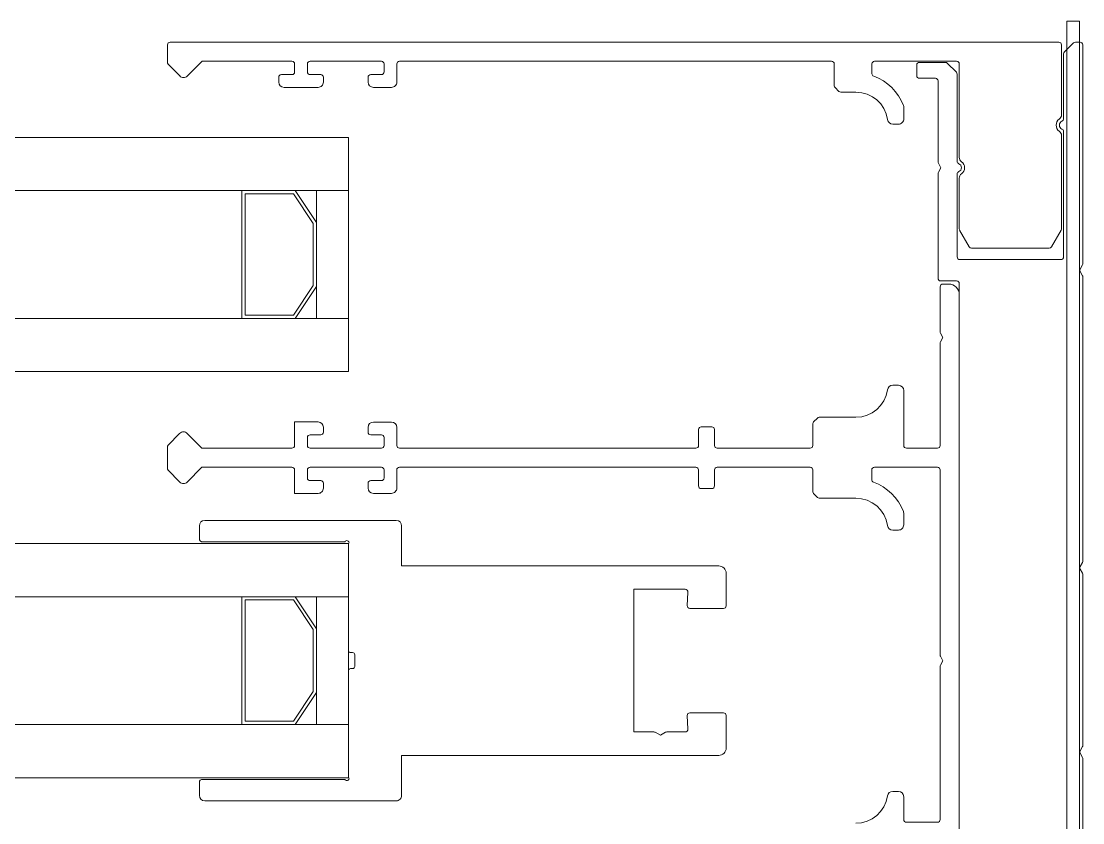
# Model space of a CAD drawing. Header units: centimetres. Extents: x 394264 to 551709, y 50011 to 59011.
# Drawn here: x 518497.53 to 518507.51, y 52343.84 to 52351.37 of the extents above; entities that cross this region are included whole.
import ezdxf
from ezdxf.enums import TextEntityAlignment as Align

# ---------------------------------------------------------------- set-up
doc = ezdxf.new("R2010")
doc.units = ezdxf.units.CM
doc.layers.get('0').update_dxf_attribs({"lineweight": 9})
for name, color, linetype, lineweight in [('0-KRCN-MİMARİ-220526', 8, 'Continuous', 9), ('A_Pencere Doğrama-Ex', 140, 'Continuous', 15), ('M00_Mahal_No$0$MH_Alan', 51, 'Continuous', 9), ('PN_Aluminyum', 150, 'Continuous', 15)]:
    doc.layers.add(name, color=color, linetype=linetype, lineweight=lineweight)
doc.styles.add('M00_Mahal_No$0$Kalin01', font='swissk.ttf')
doc.styles.add('M00_Mahal_No$0$Normal', font='swiss.ttf')
doc.styles.add('MAHAL', font='swissc.ttf')

# ---------------------------------------------------------------- blocks, each defined once
blk = doc.blocks.new('1_etap')
at = {"color": 8}
for p, q in [((1341.4, 31.6144), (1341.4, 31.7787)), ((1341.4, 31.6144), (1341.4, 31.7787)), ((1341.425, 31.8037), (1349.775, 31.8037)), ((1341.425, 31.8037), (1349.775, 31.8037)), ((1349.8, 31.7787), (1349.8, 31.1212)), ((1349.8, 31.7787), (1349.8, 31.1212)), ((1349.8273, 31.7111), (1349.9127, 31.7964)), ((1349.8273, 31.7111), (1349.9127, 31.7964)), ((1349.9304, 31.8037), (1349.975, 31.8037)), ((1349.9304, 31.8037), (1349.975, 31.8037)), ((1350, 31.7787), (1350, 29.7234)), ((1350, 31.7787), (1350, 29.7234)), ((1341.7247, 31.6238), (1341.586, 31.4851)), ((1341.7247, 31.6238), (1341.586, 31.4851)), ((1342.57, 31.6238), (1341.7247, 31.6238)), ((1342.57, 31.6238), (1341.7247, 31.6238)), ((1343.41, 31.6237), (1342.74, 31.6237)), ((1343.41, 31.6237), (1342.74, 31.6237)), ((1347.64, 31.6237), (1343.58, 31.6237)), ((1347.64, 31.6237), (1343.58, 31.6237)), ((1348.815, 31.6237), (1348.0441, 31.6237)), ((1348.815, 31.6237), (1348.0441, 31.6237)), ((1349.82, 31.0845), (1349.82, 31.6934)), ((1349.82, 31.0845), (1349.82, 31.6934)), ((1341.5147, 31.4857), (1341.407, 31.597)), ((1341.5147, 31.4857), (1341.407, 31.597)), ((1342.595, 31.5233), (1342.595, 31.5988)), ((1342.595, 31.5233), (1342.595, 31.5988)), ((1342.715, 31.5987), (1342.715, 31.5237)), ((1342.715, 31.5987), (1342.715, 31.5237)), ((1343.435, 31.5237), (1343.435, 31.5987)), ((1343.435, 31.5237), (1343.435, 31.5987)), ((1343.555, 31.5987), (1343.555, 31.4287)), ((1343.555, 31.5987), (1343.555, 31.4287)), ((1347.665, 31.394), (1347.665, 31.5987)), ((1347.665, 31.394), (1347.665, 31.5987)), ((1348.0191, 31.5987), (1348.0191, 31.5074)), ((1348.0191, 31.5987), (1348.0191, 31.5074)), ((1348.44, 31.4887), (1348.44, 31.5887)), ((1348.44, 31.4887), (1348.44, 31.5887)), ((1348.465, 31.6137), (1348.7096, 31.6137)), ((1348.465, 31.6137), (1348.7096, 31.6137)), ((1348.7273, 31.6064), (1348.8127, 31.5211)), ((1348.7273, 31.6064), (1348.8127, 31.5211)), ((1348.84, 30.7212), (1348.84, 31.5987)), ((1348.84, 30.7212), (1348.84, 31.5987)), ((1342.445, 31.4287), (1342.445, 31.4733)), ((1342.445, 31.4287), (1342.445, 31.4733)), ((1342.47, 31.4983), (1342.57, 31.4983)), ((1342.47, 31.4983), (1342.57, 31.4983)), ((1342.74, 31.4987), (1342.84, 31.4987)), ((1342.74, 31.4987), (1342.84, 31.4987)), ((1342.865, 31.4737), (1342.865, 31.4287)), ((1342.865, 31.4737), (1342.865, 31.4287)), ((1343.285, 31.4287), (1343.285, 31.4737)), ((1343.285, 31.4287), (1343.285, 31.4737)), ((1343.31, 31.4987), (1343.41, 31.4987)), ((1343.31, 31.4987), (1343.41, 31.4987)), ((1348.615, 31.4637), (1348.465, 31.4637)), ((1348.615, 31.4637), (1348.465, 31.4637)), ((1348.64, 30.6777), (1348.64, 31.4387)), ((1348.64, 30.6777), (1348.64, 31.4387)), ((1348.82, 31.5034), (1348.82, 30.6845)), ((1348.82, 31.5034), (1348.82, 30.6845)), ((1342.815, 31.3787), (1342.495, 31.3787)), ((1342.815, 31.3787), (1342.495, 31.3787)), ((1343.505, 31.3787), (1343.335, 31.3787)), ((1343.505, 31.3787), (1343.335, 31.3787)), ((1347.7077, 31.341), (1347.6723, 31.3763)), ((1347.7077, 31.341), (1347.6723, 31.3763)), ((1347.8691, 31.3337), (1347.7254, 31.3337)), ((1347.8691, 31.3337), (1347.7254, 31.3337)), ((1348.3191, 31.1915), (1348.3191, 31.0837)), ((1348.3191, 31.1915), (1348.3191, 31.0837)), ((1348.2691, 31.0337), (1348.2155, 31.0337)), ((1348.2691, 31.0337), (1348.2155, 31.0337)), ((1349.8, 30.9263), (1349.8, 30.0487)), ((1349.8, 30.9263), (1349.8, 30.0487)), ((1349.82, 29.7857), (1349.82, 30.9645)), ((1349.82, 29.7857), (1349.82, 30.9645)), ((1348.665, 30.6245), (1348.6429, 30.666)), ((1348.665, 30.6245), (1348.6429, 30.666)), ((1348.6429, 30.583), (1348.665, 30.6245)), ((1348.6429, 30.583), (1348.665, 30.6245)), ((1348.64, 29.5857), (1348.64, 30.5712)), ((1348.64, 29.5857), (1348.64, 30.5712)), ((1348.82, 30.5645), (1348.82, 29.7857)), ((1348.82, 30.5645), (1348.82, 29.7857)), ((1348.84, 30.0487), (1348.84, 30.5263)), ((1348.84, 30.0487), (1348.84, 30.5263)), ((1348.9328, 29.8812), (1348.8433, 30.0362)), ((1348.9328, 29.8812), (1348.8433, 30.0362)), ((1349.7967, 30.0362), (1349.7072, 29.8812)), ((1349.7967, 30.0362), (1349.7072, 29.8812)), ((1349.6856, 29.8687), (1348.9544, 29.8687)), ((1349.6856, 29.8687), (1348.9544, 29.8687)), ((1348.845, 29.7607), (1349.795, 29.7607)), ((1348.845, 29.7607), (1349.795, 29.7607)), ((1349.9971, 29.7117), (1349.9762, 29.6725)), ((1349.9971, 29.7117), (1349.9762, 29.6725)), ((1349.9762, 29.649), (1349.9971, 29.6098)), ((1349.9762, 29.649), (1349.9971, 29.6098)), ((1348.815, 29.5607), (1348.665, 29.5607)), ((1348.815, 29.5607), (1348.665, 29.5607)), ((1348.74, 29.5309), (1348.685, 29.5309)), ((1348.74, 29.5309), (1348.685, 29.5309)), ((1348.84, 24.0302), (1348.84, 29.5357)), ((1348.84, 24.0302), (1348.84, 29.5357)), ((1350, 29.5981), (1350, 26.9277)), ((1350, 29.5981), (1350, 26.9277)), ((1348.66, 29.5059), (1348.66, 29.0822)), ((1348.66, 29.5059), (1348.66, 29.0822)), ((1348.84, 24.204), (1348.84, 29.4309)), ((1348.84, 24.204), (1348.84, 29.4309)), ((1348.6629, 29.0705), (1348.685, 29.029)), ((1348.6629, 29.0705), (1348.685, 29.029)), ((1348.685, 29.029), (1348.6629, 28.9875)), ((1348.685, 29.029), (1348.6629, 28.9875)), ((1348.66, 28.9757), (1348.66, 28.015)), ((1348.66, 28.9757), (1348.66, 28.015)), ((1348.2681, 28.58), (1348.2145, 28.58)), ((1348.2681, 28.58), (1348.2145, 28.58)), ((1348.3181, 28.015), (1348.3181, 28.53)), ((1348.3181, 28.015), (1348.3181, 28.53)), ((1342.815, 28.2356), (1342.5946, 28.2356)), ((1342.5946, 28.2356), (1342.5946, 28.0151)), ((1342.815, 28.2356), (1342.5946, 28.2356)), ((1342.5946, 28.2356), (1342.5946, 28.0151)), ((1343.505, 28.235), (1343.335, 28.235)), ((1343.505, 28.235), (1343.335, 28.235)), ((1347.5067, 28.2727), (1347.4713, 28.2373)), ((1347.5067, 28.2727), (1347.4713, 28.2373)), ((1347.8681, 28.28), (1347.5244, 28.28)), ((1347.8681, 28.28), (1347.5244, 28.28)), ((1341.5142, 28.1282), (1341.4066, 28.0169)), ((1341.5142, 28.1282), (1341.4066, 28.0169)), ((1341.7244, 27.9899), (1341.5855, 28.1288)), ((1341.7244, 27.9899), (1341.5855, 28.1288)), ((1342.865, 28.1401), (1342.865, 28.1856)), ((1342.865, 28.1401), (1342.865, 28.1856)), ((1343.285, 28.185), (1343.285, 28.1401)), ((1343.285, 28.185), (1343.285, 28.1401)), ((1343.555, 28.015), (1343.555, 28.185)), ((1343.555, 28.015), (1343.555, 28.185)), ((1346.39, 28.165), (1346.39, 28.015)), ((1346.39, 28.165), (1346.39, 28.015)), ((1346.515, 28.19), (1346.415, 28.19)), ((1346.515, 28.19), (1346.415, 28.19)), ((1346.54, 28.015), (1346.54, 28.165)), ((1346.54, 28.015), (1346.54, 28.165)), ((1347.464, 28.2196), (1347.464, 28.015)), ((1347.464, 28.2196), (1347.464, 28.015)), ((1342.715, 28.015), (1342.715, 28.0901)), ((1342.715, 28.015), (1342.715, 28.0901)), ((1342.74, 28.1151), (1342.84, 28.1151)), ((1342.74, 28.1151), (1342.84, 28.1151)), ((1343.31, 28.1151), (1343.41, 28.1151)), ((1343.31, 28.1151), (1343.41, 28.1151)), ((1343.435, 28.0901), (1343.435, 28.015)), ((1343.435, 28.0901), (1343.435, 28.015)), ((1341.3996, 27.9995), (1341.3996, 27.8006)), ((1341.3996, 27.9995), (1341.3996, 27.8006)), ((1342.5696, 27.9901), (1341.7244, 27.9899)), ((1342.5696, 27.9901), (1341.7244, 27.9899)), ((1343.41, 27.99), (1342.74, 27.99)), ((1343.41, 27.99), (1342.74, 27.99)), ((1346.365, 27.99), (1343.58, 27.99)), ((1346.365, 27.99), (1343.58, 27.99)), ((1347.439, 27.99), (1346.565, 27.99)), ((1347.439, 27.99), (1346.565, 27.99)), ((1348.635, 27.99), (1348.3431, 27.99)), ((1348.635, 27.99), (1348.3431, 27.99)), ((1341.4066, 27.7832), (1341.5142, 27.6719)), ((1341.4066, 27.7832), (1341.5142, 27.6719)), ((1341.5855, 27.6713), (1341.7244, 27.8101)), ((1341.5855, 27.6713), (1341.7244, 27.8101)), ((1342.5696, 27.8101), (1341.7244, 27.8101)), ((1342.5696, 27.8101), (1341.7244, 27.8101)), ((1342.5946, 27.5646), (1342.5946, 27.7851)), ((1342.5946, 27.5646), (1342.5946, 27.7851)), ((1342.7146, 27.785), (1342.7146, 27.7096)), ((1342.7146, 27.785), (1342.7146, 27.7096)), ((1343.4096, 27.81), (1342.7396, 27.81)), ((1343.4096, 27.81), (1342.7396, 27.81)), ((1343.4346, 27.7096), (1343.4346, 27.785)), ((1343.4346, 27.7096), (1343.4346, 27.785)), ((1343.5546, 27.7851), (1343.5546, 27.615)), ((1343.5546, 27.7851), (1343.5546, 27.615)), ((1346.3646, 27.8101), (1343.5796, 27.8101)), ((1346.3646, 27.8101), (1343.5796, 27.8101)), ((1346.3896, 27.6351), (1346.3896, 27.7851)), ((1346.3896, 27.6351), (1346.3896, 27.7851)), ((1346.5396, 27.7851), (1346.5396, 27.6351)), ((1346.5396, 27.7851), (1346.5396, 27.6351)), ((1347.4386, 27.8101), (1346.5646, 27.8101)), ((1347.4386, 27.8101), (1346.5646, 27.8101)), ((1347.4636, 27.5803), (1347.4636, 27.7851)), ((1347.4636, 27.5803), (1347.4636, 27.7851)), ((1348.0176, 27.785), (1348.0176, 27.6937)), ((1348.0176, 27.785), (1348.0176, 27.6937)), ((1348.6346, 27.8101), (1348.0426, 27.81)), ((1348.6346, 27.8101), (1348.0426, 27.81)), ((1348.6596, 26.0461), (1348.6596, 27.7851)), ((1348.6596, 26.0461), (1348.6596, 27.7851)), ((1342.7396, 27.6846), (1342.8396, 27.6846)), ((1342.7396, 27.6846), (1342.8396, 27.6846)), ((1342.8646, 27.6596), (1342.8646, 27.6146)), ((1342.8646, 27.6596), (1342.8646, 27.6146)), ((1343.2846, 27.615), (1343.2846, 27.6596)), ((1343.2846, 27.615), (1343.2846, 27.6596)), ((1343.3096, 27.6846), (1343.4096, 27.6846)), ((1343.3096, 27.6846), (1343.4096, 27.6846)), ((1342.8146, 27.5646), (1342.5946, 27.5646)), ((1342.8146, 27.5646), (1342.5946, 27.5646)), ((1343.5046, 27.565), (1343.3346, 27.565)), ((1343.5046, 27.565), (1343.3346, 27.565)), ((1346.5146, 27.6101), (1346.4146, 27.6101)), ((1346.5146, 27.6101), (1346.4146, 27.6101)), ((1347.5062, 27.5273), (1347.4709, 27.5626)), ((1347.5062, 27.5273), (1347.4709, 27.5626)), ((1347.8676, 27.52), (1347.5239, 27.52)), ((1347.8676, 27.52), (1347.5239, 27.52)), ((1348.3176, 27.3778), (1348.3176, 27.27)), ((1348.3176, 27.3778), (1348.3176, 27.27)), ((1341.7, 27.2608), (1341.7, 27.1389)), ((1341.7, 27.2608), (1341.7, 27.1389)), ((1341.7, 27.2608), (1341.7, 27.1389)), ((1341.7, 27.2608), (1341.7, 27.1389)), ((1343.55, 27.3108), (1341.75, 27.3108)), ((1343.55, 27.3108), (1341.75, 27.3108)), ((1343.55, 27.3108), (1341.75, 27.3108)), ((1343.55, 27.3108), (1341.75, 27.3108)), ((1343.6, 26.8838), (1343.6, 27.2608)), ((1343.6, 26.8838), (1343.6, 27.2608)), ((1343.6, 26.8838), (1343.6, 27.2608)), ((1343.6, 26.8838), (1343.6, 27.2608)), ((1348.2676, 27.22), (1348.214, 27.22)), ((1348.2676, 27.22), (1348.214, 27.22)), ((1341.73, 27.1089), (1343.0584, 27.1089)), ((1341.73, 27.1089), (1343.0584, 27.1089)), ((1341.73, 27.1089), (1343.0584, 27.1089)), ((1341.73, 27.1089), (1343.0584, 27.1089)), ((1343.1, 27.0815), (1343.1, 26.0889)), ((1343.1, 27.0815), (1343.1, 26.0889)), ((1343.1, 27.0815), (1343.1, 26.0889)), ((1343.1, 27.0815), (1343.1, 26.0889)), ((1346.5796, 26.8838), (1343.6, 26.8838)), ((1346.5796, 26.8838), (1343.6, 26.8838)), ((1346.5796, 26.8838), (1343.6, 26.8838)), ((1346.5796, 26.8838), (1343.6, 26.8838)), ((1349.9971, 26.9159), (1349.9762, 26.8767)), ((1349.9971, 26.9159), (1349.9762, 26.8767)), ((1349.9762, 26.8533), (1349.9971, 26.8141)), ((1349.9762, 26.8533), (1349.9971, 26.8141)), ((1346.6496, 26.5088), (1346.6496, 26.8138)), ((1346.6496, 26.5088), (1346.6496, 26.8138)), ((1346.6496, 26.5088), (1346.6496, 26.8138)), ((1346.6496, 26.5088), (1346.6496, 26.8138)), ((1350, 26.8023), (1350, 25.1977)), ((1350, 26.8023), (1350, 25.1977)), ((1345.7816, 25.3235), (1345.7816, 26.664)), ((1345.7816, 26.664), (1346.2647, 26.664)), ((1345.7816, 25.3235), (1345.7816, 26.664)), ((1345.7816, 26.664), (1346.2647, 26.664)), ((1345.7816, 25.3235), (1345.7816, 26.664)), ((1345.7816, 26.664), (1346.2647, 26.664)), ((1345.7816, 25.3235), (1345.7816, 26.664)), ((1345.7816, 26.664), (1346.2647, 26.664)), ((1346.2897, 26.6377), (1346.283, 26.5101)), ((1346.2897, 26.6377), (1346.283, 26.5101)), ((1346.2897, 26.6377), (1346.283, 26.5101)), ((1346.2897, 26.6377), (1346.283, 26.5101)), ((1346.308, 26.4838), (1346.6246, 26.4838)), ((1346.308, 26.4838), (1346.6246, 26.4838)), ((1346.308, 26.4838), (1346.6246, 26.4838)), ((1346.308, 26.4838), (1346.6246, 26.4838)), ((1343.12, 26.0689), (1343.14, 26.0689)), ((1343.12, 26.0689), (1343.14, 26.0689)), ((1343.12, 26.0689), (1343.14, 26.0689)), ((1343.12, 26.0689), (1343.14, 26.0689)), ((1343.16, 26.0489), (1343.16, 25.9389)), ((1343.16, 26.0489), (1343.16, 25.9389)), ((1343.16, 26.0489), (1343.16, 25.9389)), ((1343.16, 26.0489), (1343.16, 25.9389)), ((1348.6846, 25.9929), (1348.6625, 26.0344)), ((1348.6846, 25.9929), (1348.6625, 26.0344)), ((1348.6596, 24.5006), (1348.6596, 25.9396)), ((1348.6596, 24.5006), (1348.6596, 25.9396)), ((1348.6625, 25.9514), (1348.6846, 25.9929)), ((1348.6625, 25.9514), (1348.6846, 25.9929)), ((1343.1, 25.8989), (1343.1, 24.9061)), ((1343.1, 25.8989), (1343.1, 24.9061)), ((1343.1, 25.8989), (1343.1, 24.9061)), ((1343.1, 25.8989), (1343.1, 24.9061)), ((1343.14, 25.9189), (1343.12, 25.9189)), ((1343.14, 25.9189), (1343.12, 25.9189)), ((1343.14, 25.9189), (1343.12, 25.9189)), ((1343.14, 25.9189), (1343.12, 25.9189)), ((1346.283, 25.4775), (1346.2897, 25.3498)), ((1346.283, 25.4775), (1346.2897, 25.3498)), ((1346.283, 25.4775), (1346.2897, 25.3498)), ((1346.283, 25.4775), (1346.2897, 25.3498)), ((1346.6246, 25.5038), (1346.308, 25.5038)), ((1346.6246, 25.5038), (1346.308, 25.5038)), ((1346.6246, 25.5038), (1346.308, 25.5038)), ((1346.6246, 25.5038), (1346.308, 25.5038)), ((1346.6496, 25.1738), (1346.6496, 25.4788)), ((1346.6496, 25.1738), (1346.6496, 25.4788)), ((1346.6496, 25.1738), (1346.6496, 25.4788)), ((1346.6496, 25.1738), (1346.6496, 25.4788)), ((1345.9707, 25.3235), (1345.7816, 25.3235)), ((1345.9707, 25.3235), (1345.7816, 25.3235)), ((1345.9707, 25.3235), (1345.7816, 25.3235)), ((1345.9707, 25.3235), (1345.7816, 25.3235)), ((1346.0313, 25.2935), (1345.9828, 25.3204)), ((1346.0313, 25.2935), (1345.9828, 25.3204)), ((1346.0313, 25.2935), (1345.9828, 25.3204)), ((1346.0313, 25.2935), (1345.9828, 25.3204)), ((1346.0797, 25.3204), (1346.0313, 25.2935)), ((1346.0797, 25.3204), (1346.0313, 25.2935)), ((1346.0797, 25.3204), (1346.0313, 25.2935)), ((1346.0797, 25.3204), (1346.0313, 25.2935)), ((1346.2647, 25.3235), (1346.0919, 25.3235)), ((1346.2647, 25.3235), (1346.0919, 25.3235)), ((1346.2647, 25.3235), (1346.0919, 25.3235)), ((1346.2647, 25.3235), (1346.0919, 25.3235)), ((1349.9971, 25.1859), (1349.9762, 25.1467)), ((1349.9971, 25.1859), (1349.9762, 25.1467)), ((1343.6, 24.7268), (1343.6, 25.1038)), ((1343.6, 25.1038), (1346.5796, 25.1038)), ((1343.6, 24.7268), (1343.6, 25.1038)), ((1343.6, 25.1038), (1346.5796, 25.1038)), ((1343.6, 24.7268), (1343.6, 25.1038)), ((1343.6, 25.1038), (1346.5796, 25.1038)), ((1343.6, 24.7268), (1343.6, 25.1038)), ((1343.6, 25.1038), (1346.5796, 25.1038)), ((1349.9762, 25.1233), (1349.9971, 25.0841)), ((1349.9762, 25.1233), (1349.9971, 25.0841)), ((1350, 25.0723), (1350, 23.3968)), ((1350, 25.0723), (1350, 23.3968)), ((1341.7, 24.8486), (1341.7, 24.7268)), ((1341.7, 24.8486), (1341.7, 24.7268)), ((1341.7, 24.8486), (1341.7, 24.7268)), ((1341.7, 24.8486), (1341.7, 24.7268)), ((1343.0584, 24.8786), (1341.73, 24.8786)), ((1343.0584, 24.8786), (1341.73, 24.8786)), ((1343.0584, 24.8786), (1341.73, 24.8786)), ((1343.0584, 24.8786), (1341.73, 24.8786)), ((1348.214, 24.7658), (1348.2676, 24.7658)), ((1348.214, 24.7658), (1348.2676, 24.7658)), ((1341.75, 24.6768), (1343.55, 24.6768)), ((1341.75, 24.6768), (1343.55, 24.6768)), ((1341.75, 24.6768), (1343.55, 24.6768)), ((1341.75, 24.6768), (1343.55, 24.6768)), ((1348.3176, 24.7158), (1348.3176, 24.5006)), ((1348.3176, 24.7158), (1348.3176, 24.5006)), ((1348.3426, 24.4756), (1348.6346, 24.4756)), ((1348.3426, 24.4756), (1348.6346, 24.4756))]:
    blk.add_line(p, q, dxfattribs=at)
for points in [[(1040.2333, 30.4089), (1343.1, 30.4089), (1343.1, 30.9089), (1040.2333, 30.9089)], [(1342.6, 29.2089), (1342.8, 29.5089), (1342.8, 30.1089), (1342.6, 30.4089), (1342.1, 30.4089), (1342.1, 29.2089)], [(1342.584, 29.2389), (1342.77, 29.518), (1342.77, 30.0998), (1342.584, 30.3789), (1342.13, 30.3789), (1342.13, 29.2389)], [(1343.1, 30.4089), (1342.8, 30.4089), (1342.8, 29.2089), (1343.1, 29.2089)], [(1040.2333, 28.7089), (1343.1, 28.7089), (1343.1, 29.2089), (1040.2333, 29.2089)], [(1040.2333, 26.5939), (1343.1, 26.5939), (1343.1, 27.0939), (1040.2333, 27.0939)], [(1342.6, 25.3939), (1342.8, 25.6939), (1342.8, 26.2939), (1342.6, 26.5939), (1342.1, 26.5939), (1342.1, 25.3939)], [(1342.584, 25.4239), (1342.77, 25.703), (1342.77, 26.2848), (1342.584, 26.5639), (1342.13, 26.5639), (1342.13, 25.4239)], [(1343.1, 26.5939), (1342.8, 26.5939), (1342.8, 25.3939), (1343.1, 25.3939)], [(1040.2333, 24.8939), (1343.1, 24.8939), (1343.1, 25.3939), (1040.2333, 25.3939)]]:
    blk.add_lwpolyline(points, close=True, dxfattribs=at)
for centre, radius, start, end in [((1341.425, 31.7787), 0.025, 90, 180), ((1341.425, 31.7787), 0.025, 90, 180), ((1349.775, 31.7787), 0.025, 0, 90), ((1349.775, 31.7787), 0.025, 0, 90), ((1349.9304, 31.7787), 0.025, 90, 135), ((1349.9304, 31.7787), 0.025, 90, 135), ((1349.975, 31.7787), 0.025, 0, 90), ((1349.975, 31.7787), 0.025, 0, 90), ((1342.57, 31.5988), 0.025, 360, 90), ((1342.57, 31.5988), 0.025, 360, 90), ((1342.74, 31.5987), 0.025, 90, 180), ((1342.74, 31.5987), 0.025, 90, 180), ((1343.41, 31.5987), 0.025, 0, 90), ((1343.41, 31.5987), 0.025, 0, 90), ((1343.58, 31.5987), 0.025, 90, 180), ((1343.58, 31.5987), 0.025, 90, 180), ((1347.64, 31.5987), 0.025, 0, 90), ((1347.64, 31.5987), 0.025, 0, 90), ((1348.0441, 31.5987), 0.025, 90.00777, 180), ((1348.0441, 31.5987), 0.025, 90.00777, 180), ((1348.815, 31.5987), 0.025, 0, 90), ((1348.815, 31.5987), 0.025, 0, 90), ((1349.845, 31.6934), 0.025, 135, 180), ((1349.845, 31.6934), 0.025, 135, 180), ((1341.425, 31.6144), 0.025, 180, 224.02898), ((1341.425, 31.6144), 0.025, 180, 224.02898), ((1342.57, 31.5233), 0.025, 270, 0), ((1342.57, 31.5233), 0.025, 270, 0), ((1342.74, 31.5237), 0.025, 180, 270), ((1342.74, 31.5237), 0.025, 180, 270), ((1343.41, 31.5237), 0.025, 270, 0), ((1343.41, 31.5237), 0.025, 270, 0), ((1348.465, 31.5887), 0.025, 90, 180), ((1348.465, 31.5887), 0.025, 90, 180), ((1348.7096, 31.5887), 0.025, 45, 90), ((1348.7096, 31.5887), 0.025, 45, 90), ((1348.795, 31.5034), 0.025, 0, 45), ((1348.795, 31.5034), 0.025, 0, 45), ((1341.5506, 31.5204), 0.05, 224.02898, 315), ((1341.5506, 31.5204), 0.05, 224.02898, 315), ((1342.47, 31.4733), 0.025, 90, 180), ((1342.47, 31.4733), 0.025, 90, 180), ((1342.495, 31.4287), 0.05, 180, 270), ((1342.495, 31.4287), 0.05, 180, 270), ((1342.815, 31.4287), 0.05, 270, 0), ((1342.815, 31.4287), 0.05, 270, 0), ((1342.84, 31.4737), 0.025, 0, 90), ((1342.84, 31.4737), 0.025, 0, 90), ((1343.31, 31.4737), 0.025, 90, 180), ((1343.31, 31.4737), 0.025, 90, 180), ((1343.335, 31.4287), 0.05, 180, 270), ((1343.335, 31.4287), 0.05, 180, 270), ((1343.505, 31.4287), 0.05, 270, 0), ((1343.505, 31.4287), 0.05, 270, 0), ((1348.0441, 31.5074), 0.025, 180, 249.7245), ((1348.0441, 31.5074), 0.025, 180, 249.7245), ((1347.8691, 31.0337), 0.48, 21.5289, 69.7245), ((1347.8691, 31.0337), 0.48, 21.5289, 69.7245), ((1348.465, 31.4887), 0.025, 180, 270), ((1348.465, 31.4887), 0.025, 180, 270), ((1348.615, 31.4387), 0.025, 0, 90), ((1348.615, 31.4387), 0.025, 0, 90), ((1347.69, 31.394), 0.025, 180, 225), ((1347.69, 31.394), 0.025, 180, 225), ((1347.7254, 31.3587), 0.025, 225, 270), ((1347.7254, 31.3587), 0.025, 225, 270), ((1347.8691, 31.0337), 0.3, 8.21321, 90), ((1347.8691, 31.0337), 0.3, 8.21321, 90), ((1348.2691, 31.1915), 0.05, 360, 21.5289), ((1348.2691, 31.1915), 0.05, 360, 21.5289), ((1349.75, 31.1212), 0.05, 305.68533, 0), ((1349.75, 31.1212), 0.05, 305.68533, 0), ((1348.2155, 31.0837), 0.05, 188.21321, 270), ((1348.2155, 31.0837), 0.05, 188.21321, 270), ((1348.2691, 31.0837), 0.05, 270, 0), ((1348.2691, 31.0837), 0.05, 270, 0), ((1349.82, 31.0237), 0.07, 125.68533, 234.31467), ((1349.82, 31.0237), 0.07, 125.68533, 234.31467), ((1349.82, 31.0245), 0.04, 112.61986, 247.38014), ((1349.82, 31.0245), 0.04, 112.61986, 247.38014), ((1349.795, 31.0845), 0.025, 292.61986, 0), ((1349.795, 31.0845), 0.025, 292.61986, 0), ((1349.75, 30.9263), 0.05, 360, 54.31467), ((1349.75, 30.9263), 0.05, 360, 54.31467), ((1349.795, 30.9645), 0.025, 360, 67.38014), ((1349.795, 30.9645), 0.025, 360, 67.38014), ((1348.89, 30.7212), 0.05, 180, 234.31467), ((1348.89, 30.7212), 0.05, 180, 234.31467), ((1348.665, 30.6777), 0.025, 180, 208.00945), ((1348.665, 30.6777), 0.025, 180, 208.00945), ((1348.845, 30.6845), 0.025, 180, 247.38014), ((1348.845, 30.6845), 0.025, 180, 247.38014), ((1348.82, 30.6245), 0.04, 292.61986, 67.38014), ((1348.82, 30.6245), 0.04, 292.61986, 67.38014), ((1348.82, 30.6237), 0.07, 305.68533, 54.31467), ((1348.82, 30.6237), 0.07, 305.68533, 54.31467), ((1348.665, 30.5712), 0.025, 151.99055, 180), ((1348.665, 30.5712), 0.025, 151.99055, 180), ((1348.845, 30.5645), 0.025, 112.61986, 180), ((1348.845, 30.5645), 0.025, 112.61986, 180), ((1348.89, 30.5263), 0.05, 125.68533, 180), ((1348.89, 30.5263), 0.05, 125.68533, 180), ((1348.865, 30.0487), 0.025, 180, 210), ((1348.865, 30.0487), 0.025, 180, 210), ((1349.775, 30.0487), 0.025, 330, 0), ((1349.775, 30.0487), 0.025, 330, 0), ((1348.9544, 29.8937), 0.025, 210, 270), ((1348.9544, 29.8937), 0.025, 210, 270), ((1349.6856, 29.8937), 0.025, 270, 330), ((1349.6856, 29.8937), 0.025, 270, 330), ((1348.845, 29.7857), 0.025, 180, 270), ((1348.845, 29.7857), 0.025, 180, 270), ((1349.795, 29.7857), 0.025, 270, 0), ((1349.795, 29.7857), 0.025, 270, 0), ((1349.975, 29.7234), 0.025, 332, 360), ((1349.975, 29.7234), 0.025, 332, 360), ((1349.9983, 29.6607), 0.025, 152, 208), ((1349.9983, 29.6607), 0.025, 152, 208), ((1348.665, 29.5857), 0.025, 180, 270), ((1348.665, 29.5857), 0.025, 180, 270), ((1348.685, 29.5059), 0.025, 90, 180), ((1348.685, 29.5059), 0.025, 90, 180), ((1348.74, 29.4309), 0.1, 0, 90), ((1348.74, 29.4309), 0.1, 0, 90), ((1348.815, 29.5357), 0.025, 0, 90), ((1348.815, 29.5357), 0.025, 0, 90), ((1349.975, 29.5981), 0.025, 0, 28), ((1349.975, 29.5981), 0.025, 0, 28), ((1348.685, 29.0822), 0.025, 180, 208), ((1348.685, 29.0822), 0.025, 180, 208), ((1348.685, 28.9757), 0.025, 152, 180), ((1348.685, 28.9757), 0.025, 152, 180), ((1347.8681, 28.58), 0.3, 270, 351.78679), ((1347.8681, 28.58), 0.3, 270, 351.78679), ((1348.2145, 28.53), 0.05, 90, 171.78679), ((1348.2145, 28.53), 0.05, 90, 171.78679), ((1348.2681, 28.53), 0.05, 0, 90), ((1348.2681, 28.53), 0.05, 0, 90), ((1342.815, 28.1856), 0.05, 0, 90), ((1342.815, 28.1856), 0.05, 0, 90), ((1343.335, 28.185), 0.05, 90, 180), ((1343.335, 28.185), 0.05, 90, 180), ((1343.505, 28.185), 0.05, 0, 90), ((1343.505, 28.185), 0.05, 0, 90), ((1347.489, 28.2196), 0.025, 135, 180), ((1347.489, 28.2196), 0.025, 135, 180), ((1347.5244, 28.255), 0.025, 90, 135), ((1347.5244, 28.255), 0.025, 90, 135), ((1341.5502, 28.0935), 0.05, 45, 135.97102), ((1341.5502, 28.0935), 0.05, 45, 135.97102), ((1342.84, 28.1401), 0.025, 270, 0), ((1342.84, 28.1401), 0.025, 270, 0), ((1343.31, 28.1401), 0.025, 180, 270), ((1343.31, 28.1401), 0.025, 180, 270), ((1346.415, 28.165), 0.025, 90, 180), ((1346.415, 28.165), 0.025, 90, 180), ((1346.515, 28.165), 0.025, 0, 90), ((1346.515, 28.165), 0.025, 0, 90), ((1342.74, 28.0901), 0.025, 90, 180), ((1342.74, 28.0901), 0.025, 90, 180), ((1343.41, 28.0901), 0.025, 0, 90), ((1343.41, 28.0901), 0.025, 0, 90), ((1341.4246, 27.9995), 0.025, 135.97102, 180), ((1341.4246, 27.9995), 0.025, 135.97102, 180), ((1342.5696, 28.0151), 0.025, 270.01251, 360), ((1342.5696, 28.0151), 0.025, 270.01251, 360), ((1342.74, 28.015), 0.025, 180, 270), ((1342.74, 28.015), 0.025, 180, 270), ((1343.41, 28.015), 0.025, 270, 0), ((1343.41, 28.015), 0.025, 270, 0), ((1343.58, 28.015), 0.025, 180, 270), ((1343.58, 28.015), 0.025, 180, 270), ((1346.365, 28.015), 0.025, 270, 0), ((1346.365, 28.015), 0.025, 270, 0), ((1346.565, 28.015), 0.025, 180, 270), ((1346.565, 28.015), 0.025, 180, 270), ((1347.439, 28.015), 0.025, 270, 0), ((1347.439, 28.015), 0.025, 270, 0), ((1348.3431, 28.015), 0.025, 180, 270), ((1348.3431, 28.015), 0.025, 180, 270), ((1348.635, 28.015), 0.025, 270, 0), ((1348.635, 28.015), 0.025, 270, 0), ((1341.4246, 27.8006), 0.025, 180, 224.02896), ((1341.4246, 27.8006), 0.025, 180, 224.02896), ((1342.5696, 27.7851), 0.025, 0, 90), ((1342.5696, 27.7851), 0.025, 0, 90), ((1342.7396, 27.785), 0.025, 90, 180), ((1342.7396, 27.785), 0.025, 90, 180), ((1343.4096, 27.785), 0.025, 0, 90), ((1343.4096, 27.785), 0.025, 0, 90), ((1343.5796, 27.7851), 0.025, 90, 180), ((1343.5796, 27.7851), 0.025, 90, 180), ((1346.3646, 27.7851), 0.025, 0, 90), ((1346.3646, 27.7851), 0.025, 0, 90), ((1346.5646, 27.7851), 0.025, 90, 180), ((1346.5646, 27.7851), 0.025, 90, 180), ((1347.4386, 27.7851), 0.025, 0, 90), ((1347.4386, 27.7851), 0.025, 0, 90), ((1348.0426, 27.785), 0.025, 90.00769, 180), ((1348.0426, 27.785), 0.025, 90.00769, 180), ((1348.6346, 27.7851), 0.025, 360, 90.00769), ((1348.6346, 27.7851), 0.025, 360, 90.00769), ((1341.5502, 27.7066), 0.05, 224.02898, 315), ((1341.5502, 27.7066), 0.05, 224.02898, 315), ((1342.7396, 27.7096), 0.025, 180, 270), ((1342.7396, 27.7096), 0.025, 180, 270), ((1342.8396, 27.6596), 0.025, 0, 90), ((1342.8396, 27.6596), 0.025, 0, 90), ((1343.3096, 27.6596), 0.025, 90, 180), ((1343.3096, 27.6596), 0.025, 90, 180), ((1343.4096, 27.7096), 0.025, 270, 360), ((1343.4096, 27.7096), 0.025, 270, 360), ((1346.4146, 27.6351), 0.025, 180, 270), ((1346.4146, 27.6351), 0.025, 180, 270), ((1346.5146, 27.6351), 0.025, 270, 360), ((1346.5146, 27.6351), 0.025, 270, 360), ((1348.0426, 27.6937), 0.025, 180, 249.7245), ((1348.0426, 27.6937), 0.025, 180, 249.7245), ((1347.8676, 27.22), 0.48, 21.5289, 69.7245), ((1347.8676, 27.22), 0.48, 21.5289, 69.7245), ((1342.8146, 27.6146), 0.05, 270, 0), ((1342.8146, 27.6146), 0.05, 270, 0), ((1343.3346, 27.615), 0.05, 180, 270), ((1343.3346, 27.615), 0.05, 180, 270), ((1343.5046, 27.615), 0.05, 270, 0), ((1343.5046, 27.615), 0.05, 270, 0), ((1347.4886, 27.5803), 0.025, 180, 225), ((1347.4886, 27.5803), 0.025, 180, 225), ((1347.5239, 27.545), 0.025, 225, 270), ((1347.5239, 27.545), 0.025, 225, 270), ((1347.8676, 27.22), 0.3, 8.21321, 90), ((1347.8676, 27.22), 0.3, 8.21321, 90), ((1348.2676, 27.3778), 0.05, 360, 21.5289), ((1348.2676, 27.3778), 0.05, 360, 21.5289), ((1341.75, 27.2608), 0.05, 90.0007, 179.99874), ((1341.75, 27.2608), 0.05, 90.0007, 179.99874), ((1341.75, 27.2608), 0.05, 90.0007, 179.99874), ((1341.75, 27.2608), 0.05, 90.0007, 179.99874), ((1343.55, 27.2608), 0.05, 0, 90), ((1343.55, 27.2608), 0.05, 0, 90), ((1343.55, 27.2608), 0.05, 0, 90), ((1343.55, 27.2608), 0.05, 0, 90), ((1348.214, 27.27), 0.05, 188.21321, 270), ((1348.214, 27.27), 0.05, 188.21321, 270), ((1348.2676, 27.27), 0.05, 270, 0), ((1348.2676, 27.27), 0.05, 270, 0), ((1341.73, 27.1389), 0.03, 180, 270), ((1341.73, 27.1389), 0.03, 180, 270), ((1341.73, 27.1389), 0.03, 180, 270), ((1341.73, 27.1389), 0.03, 180, 270), ((1343.0584, 27.1289), 0.02, 270, 309.66368), ((1343.0584, 27.1289), 0.02, 270, 309.66368), ((1343.0584, 27.1289), 0.02, 270, 309.66368), ((1343.0584, 27.1289), 0.02, 270, 309.66368), ((1343.0866, 27.1015), 0.0195, 322.00882, 142.00882), ((1343.0866, 27.1015), 0.0195, 322.00882, 142.00882), ((1343.0866, 27.1015), 0.0195, 322.00882, 142.00882), ((1343.0866, 27.1015), 0.0195, 322.00882, 142.00882), ((1343.12, 27.0808), 0.02, 154.35396, 180), ((1343.12, 27.0808), 0.02, 154.35396, 180), ((1343.12, 27.0808), 0.02, 154.35396, 180), ((1343.12, 27.0808), 0.02, 154.35396, 180), ((1346.5796, 26.8138), 0.07, 0, 90), ((1346.5796, 26.8138), 0.07, 0, 90), ((1346.5796, 26.8138), 0.07, 0, 90), ((1346.5796, 26.8138), 0.07, 0, 90), ((1349.9983, 26.865), 0.025, 152, 208), ((1349.9983, 26.865), 0.025, 152, 208), ((1349.975, 26.9277), 0.025, 332, 0), ((1349.975, 26.9277), 0.025, 332, 0), ((1349.975, 26.8023), 0.025, 360, 28), ((1349.975, 26.8023), 0.025, 360, 28), ((1346.2647, 26.639), 0.025, 357, 90), ((1346.2647, 26.639), 0.025, 357, 90), ((1346.2647, 26.639), 0.025, 357, 90), ((1346.2647, 26.639), 0.025, 357, 90), ((1346.308, 26.5088), 0.025, 177, 270), ((1346.308, 26.5088), 0.025, 177, 270), ((1346.308, 26.5088), 0.025, 177, 270), ((1346.308, 26.5088), 0.025, 177, 270), ((1346.6246, 26.5088), 0.025, 270, 0), ((1346.6246, 26.5088), 0.025, 270, 0), ((1346.6246, 26.5088), 0.025, 270, 0), ((1346.6246, 26.5088), 0.025, 270, 0), ((1343.12, 26.0889), 0.02, 180, 270), ((1343.12, 26.0889), 0.02, 180, 270), ((1343.12, 26.0889), 0.02, 180, 270), ((1343.12, 26.0889), 0.02, 180, 270), ((1343.14, 26.0489), 0.02, 0, 90), ((1343.14, 26.0489), 0.02, 0, 90), ((1343.14, 26.0489), 0.02, 0, 90), ((1343.14, 26.0489), 0.02, 0, 90), ((1348.6846, 26.0461), 0.025, 180, 208), ((1348.6846, 26.0461), 0.025, 180, 208), ((1343.14, 25.9389), 0.02, 270, 0), ((1343.14, 25.9389), 0.02, 270, 0), ((1343.14, 25.9389), 0.02, 270, 0), ((1343.14, 25.9389), 0.02, 270, 0), ((1348.6846, 25.9396), 0.025, 152, 180), ((1348.6846, 25.9396), 0.025, 152, 180), ((1343.12, 25.8989), 0.02, 90, 180), ((1343.12, 25.8989), 0.02, 90, 180), ((1343.12, 25.8989), 0.02, 90, 180), ((1343.12, 25.8989), 0.02, 90, 180), ((1346.308, 25.4788), 0.025, 90, 183), ((1346.308, 25.4788), 0.025, 90, 183), ((1346.308, 25.4788), 0.025, 90, 183), ((1346.308, 25.4788), 0.025, 90, 183), ((1346.6246, 25.4788), 0.025, 0, 90), ((1346.6246, 25.4788), 0.025, 0, 90), ((1346.6246, 25.4788), 0.025, 0, 90), ((1346.6246, 25.4788), 0.025, 0, 90), ((1346.2647, 25.3485), 0.025, 270, 3), ((1346.2647, 25.3485), 0.025, 270, 3), ((1346.2647, 25.3485), 0.025, 270, 3), ((1346.2647, 25.3485), 0.025, 270, 3), ((1345.9707, 25.2985), 0.025, 61, 90), ((1345.9707, 25.2985), 0.025, 61, 90), ((1345.9707, 25.2985), 0.025, 61, 90), ((1345.9707, 25.2985), 0.025, 61, 90), ((1346.0919, 25.2985), 0.025, 90, 119), ((1346.0919, 25.2985), 0.025, 90, 119), ((1346.0919, 25.2985), 0.025, 90, 119), ((1346.0919, 25.2985), 0.025, 90, 119), ((1346.5796, 25.1738), 0.07, 270, 0), ((1346.5796, 25.1738), 0.07, 270, 0), ((1346.5796, 25.1738), 0.07, 270, 0), ((1346.5796, 25.1738), 0.07, 270, 0), ((1349.9983, 25.135), 0.025, 152, 208), ((1349.9983, 25.135), 0.025, 152, 208), ((1349.975, 25.1977), 0.025, 332, 360), ((1349.975, 25.1977), 0.025, 332, 360), ((1349.975, 25.0723), 0.025, 0, 28), ((1349.975, 25.0723), 0.025, 0, 28), ((1341.73, 24.8486), 0.03, 90, 180), ((1341.73, 24.8486), 0.03, 90, 180), ((1341.73, 24.8486), 0.03, 90, 180), ((1341.73, 24.8486), 0.03, 90, 180), ((1343.0584, 24.8586), 0.02, 50.33632, 90), ((1343.0584, 24.8586), 0.02, 50.33632, 90), ((1343.0584, 24.8586), 0.02, 50.33632, 90), ((1343.0584, 24.8586), 0.02, 50.33632, 90), ((1343.0866, 24.8861), 0.0195, 217.99118, 37.99118), ((1343.0866, 24.8861), 0.0195, 217.99118, 37.99118), ((1343.0866, 24.8861), 0.0195, 217.99118, 37.99118), ((1343.0866, 24.8861), 0.0195, 217.99118, 37.99118), ((1343.12, 24.9068), 0.02, 180, 205.64604), ((1343.12, 24.9068), 0.02, 180, 205.64604), ((1343.12, 24.9068), 0.02, 180, 205.64604), ((1343.12, 24.9068), 0.02, 180, 205.64604), ((1348.214, 24.7158), 0.05, 90, 171.78679), ((1348.214, 24.7158), 0.05, 90, 171.78679), ((1348.2676, 24.7158), 0.05, 0, 90), ((1348.2676, 24.7158), 0.05, 0, 90), ((1341.75, 24.7268), 0.05, 180, 270), ((1341.75, 24.7268), 0.05, 180, 270), ((1341.75, 24.7268), 0.05, 180, 270), ((1341.75, 24.7268), 0.05, 180, 270), ((1343.55, 24.7268), 0.05, 270, 0), ((1343.55, 24.7268), 0.05, 270, 0), ((1343.55, 24.7268), 0.05, 270, 0), ((1343.55, 24.7268), 0.05, 270, 0), ((1347.8676, 24.7658), 0.3, 270, 351.78679), ((1347.8676, 24.7658), 0.3, 270, 351.78679), ((1348.3426, 24.5006), 0.025, 180, 270), ((1348.3426, 24.5006), 0.025, 180, 270), ((1348.6346, 24.5006), 0.025, 270, 0), ((1348.6346, 24.5006), 0.025, 270, 0)]:
    blk.add_arc(centre, radius, start, end, dxfattribs=at)
at = {"layer": 'PN_Aluminyum', "color": 8}
for p, q in [((1349.8491, 2.536), (1349.8491, 32)), ((1349.8491, 32), (1349.9691, 32)), ((1349.9691, 32), (1349.9691, 31.88)), ((1349.9691, 31.88), (1349.9691, 31.88)), ((1349.9691, 31.88), (1349.9691, 2.536))]:
    blk.add_line(p, q, dxfattribs=at)
blk.add_lwpolyline([(1349.6891, 3.786), (1349.6891, 2.536, 0.414214), (1349.7191, 2.506), (1349.8191, 2.506, 0.414214), (1349.8491, 2.536), (1349.8491, 32), (1349.9691, 32), (1349.9691, 31.88), (1349.9691, 31.88), (1349.9691, 2.536, -0.414214), (1349.8191, 2.386), (1349.7191, 2.386, -0.414214), (1349.5691, 2.536), (1349.5691, 3.786)], format="xyb", dxfattribs=at)
at = {"color": 8, "linetype": 'ByBlock', "lineweight": -2}
for tag, height, style, p in [('MAHALNO', 15.68, 'M00_Mahal_No$0$Kalin01', (-1403.5177, 5182.9994, -22.7197)), ('MAHALADI', 25.088, 'M00_Mahal_No$0$Normal', (-1403.5177, 5151.6394, -22.7197)), ('MAHALNO', 9.8, 'M00_Mahal_No$0$Kalin01', (-1049.8359, 5038.2193)), ('MAHALADI', 15.68, 'M00_Mahal_No$0$Normal', (-1049.8359, 5018.6193)), ('MAHALNO', 19.6, 'M00_Mahal_No$0$Kalin01', (585.1909, 4515.8665)), ('MAHALADI', 31.36, 'M00_Mahal_No$0$Normal', (585.1909, 4476.6665)), ('MAHALNO', 19.6, 'M00_Mahal_No$0$Kalin01', (543.6479, 3917.9352)), ('MAHALADI', 31.36, 'M00_Mahal_No$0$Normal', (543.6479, 3878.7352)), ('MAHALNO', 19.6, 'M00_Mahal_No$0$Kalin01', (175.4202, 3438.1721)), ('MAHALADI', 31.36, 'M00_Mahal_No$0$Normal', (175.4202, 3398.9721)), ('MAHALNO', 15.68, 'M00_Mahal_No$0$Kalin01', (662.5002, 3278.679)), ('MAHALADI', 25.088, 'M00_Mahal_No$0$Normal', (662.5002, 3247.319)), ('MAHALNO', 9.8, 'M00_Mahal_No$0$Kalin01', (928.4197, 2524.9285)), ('MAHALADI', 15.68, 'M00_Mahal_No$0$Normal', (928.4197, 2505.3285)), ('MAHALNO', 19.6, 'M00_Mahal_No$0$Kalin01', (683.0143, 1295.8665)), ('MAHALADI', 31.36, 'M00_Mahal_No$0$Normal', (683.0143, 1256.6665))]:
    blk.add_attdef(tag, text='', height=height, dxfattribs=dict(at, style=style)).set_placement(p, align=Align.MIDDLE_CENTER)
at = {"layer": 'A_Pencere Doğrama-Ex', "color": 8, "style": 'MAHAL'}
for p in [(163.4075, 4608.4629), (585.6963, 4362.4529), (584.0714, 3781.1028), (404.7433, 3207.0422), (477.6189, 2356.7732), (647.1272, 1093.2826), (160.8289, 91.1059)]:
    blk.add_attdef('KOT', p, '', height=10, dxfattribs=at)
at = {"layer": 'M00_Mahal_No$0$MH_Alan', "color": 8, "style": 'M00_Mahal_No$0$Normal'}
for height, p in [(25.088, (-1403.5177, 5114.0074, -22.7197)), (15.68, (-1049.8359, 4995.0993)), (31.36, (585.1909, 4429.6265)), (31.36, (543.6479, 3831.6952)), (31.36, (175.4202, 3351.9321)), (25.088, (662.5002, 3209.687)), (15.68, (928.4197, 2481.8085)), (31.36, (683.0143, 1209.6265))]:
    blk.add_attdef('ALAN', text='', height=height, dxfattribs=at).set_placement(p, align=Align.MIDDLE_CENTER)
blk = doc.blocks.new('A$C9e52caec')
at = {"color": 8}
blk.add_blockref('1_etap', (12530, 57), dxfattribs=at)

msp = doc.modelspace()

# ---------------------------------------------------------------- block references
at = {"layer": '0-KRCN-MİMARİ-220526', "rotation": 359.999999999997}
msp.add_blockref('A$C9e52caec', (504627.5065, 52262.3676, 73.999), dxfattribs=at)

doc.saveas('drawing.dxf')
